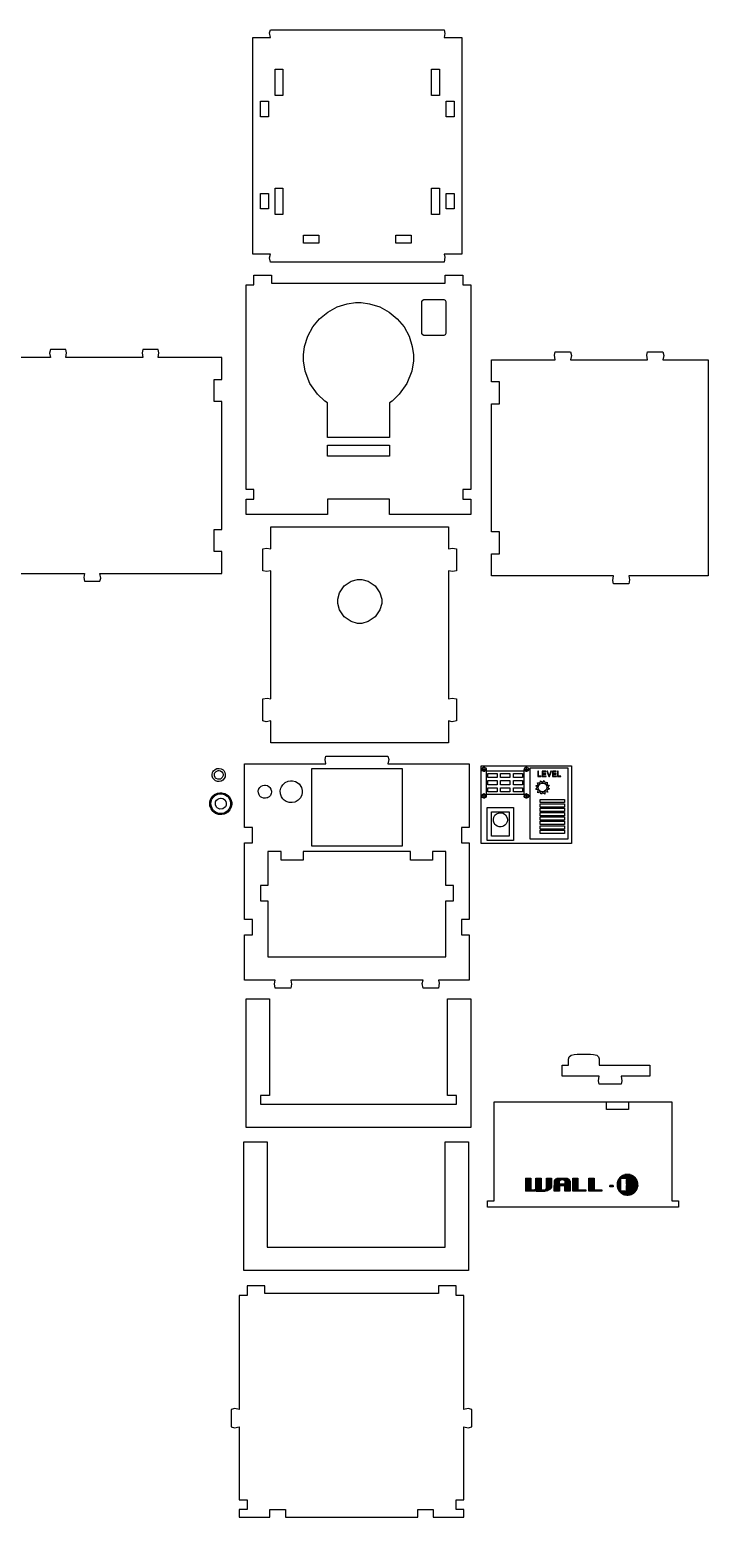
# Model space of a CAD drawing. Extents: x -158 to 1119, y 475 to 1777.
# Drawn here: x 248 to 505, y 564 to 1129 of the extents above; entities that cross this region are included whole.
import ezdxf

# ---------------------------------------------------------------- set-up
doc = ezdxf.new("R2010")
doc.units = 0
doc.header["$MEASUREMENT"] = 0

msp = doc.modelspace()

# ---------------------------------------------------------------- linework, layer by layer
at = {"color": 1}
for p, q in [((419.36, 847.93), (419.36, 848.08)), ((419.6, 847.49), (419.36, 847.93)), ((420.05, 847.24), (419.6, 847.49)), ((420.2, 847.24), (420.05, 847.24)), ((435.42, 847.93), (435.42, 848.08)), ((435.66, 847.49), (435.42, 847.93)), ((436.1, 847.24), (435.66, 847.49)), ((436.25, 847.24), (436.1, 847.24)), ((419.36, 837.85), (419.36, 838)), ((419.6, 837.41), (419.36, 837.85)), ((420.05, 837.16), (419.6, 837.41)), ((420.2, 837.16), (420.05, 837.16)), ((435.42, 837.85), (435.42, 838)), ((435.66, 837.41), (435.42, 837.85)), ((436.1, 837.16), (435.66, 837.41)), ((436.25, 837.16), (436.1, 837.16)), ((472.5, 693.9), (472.71, 694.02)), ((472.71, 694.02), (472.74, 694.03)), ((472.74, 694.03), (472.78, 694.05)), ((476.43, 694.03), (472.74, 694.03)), ((472.78, 694.05), (472.8, 694.06)), ((472.8, 694.06), (473.07, 694.18)), ((473.07, 694.18), (473.1, 694.2)), ((473.1, 694.2), (473.14, 694.21)), ((476.07, 694.2), (473.1, 694.2)), ((473.14, 694.21), (473.18, 694.23)), ((473.18, 694.23), (473.56, 694.35)), ((473.56, 694.35), (473.6, 694.36)), ((475.57, 694.36), (475.61, 694.35)), ((475.61, 694.35), (476, 694.23)), ((476, 694.23), (476.03, 694.21)), ((476.03, 694.21), (476.07, 694.2)), ((476.07, 694.2), (476.1, 694.18)), ((476.1, 694.18), (476.38, 694.06)), ((476.38, 694.06), (476.4, 694.04)), ((476.4, 694.04), (476.43, 694.03)), ((476.43, 694.03), (476.45, 694.02)), ((476.45, 694.02), (476.67, 693.89)), ((435.87, 693.01), (435.87, 688.04)), ((435.87, 693.01), (437.87, 693.01)), ((437.87, 692.86), (435.87, 692.86)), ((435.87, 692.69), (437.87, 692.69)), ((437.87, 692.53), (435.87, 692.53)), ((437.87, 692.36), (435.87, 692.36)), ((437.87, 692.19), (435.87, 692.19)), ((437.87, 692.03), (435.87, 692.03)), ((435.87, 691.86), (437.87, 691.86)), ((437.87, 691.69), (435.87, 691.69)), ((437.87, 691.53), (435.87, 691.53)), ((437.87, 691.36), (435.87, 691.36)), ((437.87, 691.19), (435.87, 691.19)), ((437.87, 691.02), (435.87, 691.02)), ((437.87, 690.86), (435.87, 690.86)), ((435.87, 690.69), (437.87, 690.69)), ((435.87, 690.52), (437.87, 690.52)), ((437.87, 690.36), (435.87, 690.36)), ((435.87, 690.19), (437.87, 690.19)), ((435.87, 690.02), (437.87, 690.02)), ((437.87, 689.86), (435.87, 689.86)), ((437.87, 689.69), (435.87, 689.69)), ((435.87, 689.52), (437.87, 689.52)), ((435.87, 689.36), (437.87, 689.36)), ((435.87, 689.19), (437.87, 689.19)), ((437.87, 689.02), (435.87, 689.02)), ((437.87, 688.86), (435.87, 688.86)), ((437.87, 688.69), (435.87, 688.69)), ((444.69, 688.52), (435.87, 688.52)), ((435.87, 688.36), (444.32, 688.36)), ((437.87, 693.01), (437.87, 688.59)), ((437.87, 688.59), (438.89, 688.59)), ((438.89, 688.59), (438.99, 688.59)), ((438.99, 688.59), (439, 688.59)), ((439, 688.59), (439.04, 688.6)), ((439.04, 688.6), (439.39, 688.68)), ((439.39, 688.68), (439.43, 688.69)), ((439.43, 688.69), (441.83, 688.69)), ((439.43, 688.69), (439.44, 688.69)), ((439.44, 688.69), (439.56, 688.74)), ((439.56, 688.74), (439.57, 688.75)), ((439.57, 688.75), (439.58, 688.76)), ((439.58, 688.76), (439.6, 688.77)), ((439.6, 688.77), (439.71, 688.85)), ((439.71, 688.85), (439.71, 688.86)), ((439.71, 688.86), (441.83, 688.86)), ((439.71, 688.86), (439.72, 688.86)), ((439.72, 688.86), (439.78, 688.92)), ((439.78, 688.92), (439.79, 688.93)), ((439.78, 688.92), (439.78, 688.92)), ((439.79, 688.93), (439.84, 689.01)), ((439.84, 689.03), (439.86, 689.09)), ((439.84, 689.02), (439.84, 689.03)), ((439.84, 689.01), (439.84, 689.02)), ((439.84, 689.02), (441.83, 689.02)), ((439.86, 689.13), (439.86, 693.01)), ((439.86, 693.01), (441.83, 693.01)), ((439.86, 692.86), (441.83, 692.86)), ((439.86, 692.69), (441.83, 692.69)), ((439.86, 692.53), (441.83, 692.53)), ((439.86, 692.36), (441.83, 692.36)), ((439.86, 692.19), (441.83, 692.19)), ((439.86, 692.03), (441.83, 692.03)), ((439.86, 691.86), (441.83, 691.86)), ((439.86, 691.69), (441.83, 691.69)), ((439.86, 691.53), (441.83, 691.53)), ((439.86, 691.36), (441.83, 691.36)), ((439.86, 691.19), (441.83, 691.19)), ((439.86, 691.02), (441.83, 691.02)), ((439.86, 690.86), (441.83, 690.86)), ((439.86, 690.69), (441.83, 690.69)), ((439.86, 690.52), (441.83, 690.52)), ((439.86, 690.36), (441.83, 690.36)), ((439.86, 690.19), (441.83, 690.19)), ((439.86, 690.02), (441.83, 690.02)), ((439.86, 689.86), (441.83, 689.86)), ((439.86, 689.69), (441.83, 689.69)), ((439.86, 689.52), (441.83, 689.52)), ((439.86, 689.36), (441.83, 689.36)), ((439.86, 689.19), (441.83, 689.19)), ((439.86, 689.1), (439.86, 689.13)), ((439.86, 689.09), (439.86, 689.1)), ((439.86, 689.09), (439.86, 689.09)), ((441.83, 693.01), (441.83, 688.59)), ((441.83, 688.59), (442.88, 688.59)), ((442.88, 688.59), (442.92, 688.59)), ((442.92, 688.59), (443.35, 688.67)), ((443.35, 688.67), (443.4, 688.69)), ((443.4, 688.69), (444.99, 688.69)), ((443.68, 688.86), (443.69, 688.86)), ((443.69, 688.86), (443.73, 688.91)), ((443.73, 688.91), (443.74, 688.92)), ((443.74, 688.93), (443.79, 689.01)), ((443.74, 688.92), (443.74, 688.93)), ((443.79, 689.02), (443.8, 689.03)), ((443.79, 689.01), (443.79, 689.02)), ((443.79, 689.02), (445.41, 689.02)), ((443.8, 689.03), (443.81, 689.08)), ((443.81, 689.09), (443.82, 689.13)), ((443.81, 689.08), (443.81, 689.09)), ((443.81, 689.09), (443.81, 689.09)), ((443.82, 689.13), (443.82, 693.01)), ((443.82, 693.01), (445.82, 693.01)), ((445.82, 692.86), (443.82, 692.86)), ((443.82, 692.69), (445.82, 692.69)), ((445.82, 692.53), (443.82, 692.53)), ((445.82, 692.36), (443.82, 692.36)), ((443.82, 692.19), (445.82, 692.19)), ((443.82, 692.03), (445.82, 692.03)), ((443.82, 691.86), (445.82, 691.86)), ((445.82, 691.69), (443.82, 691.69)), ((445.82, 691.53), (443.82, 691.53)), ((443.82, 691.36), (445.82, 691.36)), ((443.82, 691.19), (445.82, 691.19)), ((443.82, 691.02), (445.82, 691.02)), ((443.82, 690.86), (445.82, 690.86)), ((443.82, 690.69), (445.82, 690.69)), ((443.82, 690.52), (445.82, 690.52)), ((443.82, 690.36), (445.82, 690.36)), ((443.82, 690.19), (445.82, 690.19)), ((443.82, 690.02), (445.82, 690.02)), ((443.82, 689.86), (445.82, 689.86)), ((445.79, 689.69), (443.82, 689.69)), ((443.82, 689.52), (445.74, 689.52)), ((445.67, 689.36), (443.82, 689.36)), ((443.82, 689.19), (445.56, 689.19)), ((444.29, 688.35), (444.04, 688.26)), ((444.32, 688.36), (444.29, 688.35)), ((444.33, 688.36), (444.32, 688.36)), ((444.46, 688.41), (444.33, 688.36)), ((444.47, 688.42), (444.46, 688.41)), ((444.49, 688.43), (444.47, 688.42)), ((444.68, 688.51), (444.49, 688.43)), ((444.69, 688.52), (444.68, 688.51)), ((444.7, 688.53), (444.69, 688.52)), ((444.8, 688.58), (444.7, 688.53)), ((444.81, 688.58), (444.8, 688.58)), ((444.84, 688.6), (444.81, 688.58)), ((444.85, 688.61), (444.84, 688.6)), ((444.97, 688.68), (444.85, 688.61)), ((444.99, 688.69), (444.97, 688.68)), ((445.23, 688.86), (445.22, 688.86)), ((445.29, 688.91), (445.23, 688.86)), ((445.31, 688.93), (445.29, 688.92)), ((445.29, 688.92), (445.29, 688.91)), ((445.4, 689.01), (445.31, 688.93)), ((445.41, 689.02), (445.4, 689.01)), ((445.46, 689.08), (445.41, 689.03)), ((445.41, 689.03), (445.41, 689.02)), ((445.47, 689.08), (445.46, 689.08)), ((445.48, 689.09), (445.47, 689.08)), ((445.55, 689.18), (445.48, 689.09)), ((445.56, 689.19), (445.55, 689.18)), ((445.6, 689.25), (445.56, 689.19)), ((445.56, 689.19), (445.56, 689.19)), ((445.61, 689.26), (445.6, 689.25)), ((445.6, 689.25), (445.6, 689.25)), ((445.66, 689.35), (445.61, 689.26)), ((445.67, 689.36), (445.66, 689.35)), ((445.7, 689.41), (445.67, 689.36)), ((445.67, 689.36), (445.67, 689.36)), ((445.71, 689.43), (445.7, 689.42)), ((445.7, 689.42), (445.7, 689.41)), ((445.74, 689.51), (445.71, 689.43)), ((445.75, 689.53), (445.74, 689.52)), ((445.74, 689.52), (445.74, 689.51)), ((445.77, 689.58), (445.75, 689.53)), ((445.79, 689.68), (445.77, 689.59)), ((445.77, 689.59), (445.77, 689.58)), ((445.77, 689.58), (445.77, 689.58)), ((445.8, 689.7), (445.79, 689.69)), ((445.79, 689.69), (445.79, 689.68)), ((445.81, 689.76), (445.8, 689.75)), ((445.8, 689.75), (445.8, 689.75)), ((445.8, 689.75), (445.8, 689.7)), ((445.82, 689.85), (445.81, 689.76)), ((445.82, 693.01), (445.82, 689.85)), ((446.84, 688.04), (446.84, 690.19)), ((446.84, 689.86), (448.84, 689.86)), ((448.84, 689.69), (446.84, 689.69)), ((448.84, 689.52), (446.84, 689.52)), ((448.84, 689.36), (446.84, 689.36)), ((448.84, 689.19), (446.84, 689.19)), ((448.84, 689.02), (446.84, 689.02)), ((448.84, 688.86), (446.84, 688.86)), ((446.84, 688.69), (448.84, 688.69)), ((448.84, 688.52), (446.84, 688.52)), ((446.84, 688.36), (448.84, 688.36)), ((447.03, 692.37), (447.02, 692.36)), ((447.07, 692.41), (447.03, 692.37)), ((447.09, 692.43), (447.07, 692.42)), ((447.07, 692.42), (447.07, 692.41)), ((447.18, 692.52), (447.09, 692.43)), ((447.19, 692.53), (447.18, 692.52)), ((452.47, 692.53), (447.19, 692.53)), ((447.2, 692.53), (447.19, 692.53)), ((447.27, 692.58), (447.2, 692.53)), ((447.28, 692.59), (447.27, 692.58)), ((447.27, 692.58), (447.27, 692.58)), ((447.42, 692.68), (447.28, 692.59)), ((447.44, 692.69), (447.42, 692.68)), ((447.44, 692.69), (447.44, 692.7)), ((447.44, 692.7), (447.45, 692.7)), ((452.21, 692.69), (447.44, 692.69)), ((447.45, 692.7), (447.55, 692.75)), ((447.55, 692.75), (447.56, 692.75)), ((447.56, 692.75), (447.59, 692.76)), ((447.59, 692.76), (447.83, 692.85)), ((447.83, 692.85), (447.85, 692.86)), ((448.84, 690.19), (448.84, 688.04)), ((450.41, 692.36), (452.63, 692.36)), ((452.8, 688.36), (450.83, 688.36)), ((451.83, 692.86), (451.85, 692.85)), ((451.85, 692.85), (452.09, 692.76)), ((452.09, 692.76), (452.12, 692.75)), ((452.12, 692.75), (452.12, 692.74)), ((452.12, 692.74), (452.21, 692.7)), ((452.21, 692.7), (452.21, 692.69)), ((452.22, 692.69), (452.21, 692.69)), ((452.24, 692.68), (452.22, 692.69)), ((452.39, 692.59), (452.24, 692.68)), ((452.4, 692.58), (452.39, 692.59)), ((452.41, 692.57), (452.4, 692.58)), ((452.46, 692.53), (452.41, 692.57)), ((452.47, 692.53), (452.46, 692.53)), ((452.48, 692.52), (452.47, 692.53)), ((452.58, 692.42), (452.48, 692.52)), ((452.59, 692.41), (452.58, 692.42)), ((452.6, 692.4), (452.59, 692.41)), ((452.63, 692.36), (452.6, 692.4)), ((452.63, 692.36), (452.63, 692.36)), ((453.82, 693.01), (455.82, 693.01)), ((453.82, 688.04), (453.82, 693.01)), ((453.82, 692.86), (455.82, 692.86)), ((453.82, 692.69), (455.82, 692.69)), ((453.82, 692.53), (455.82, 692.53)), ((453.82, 692.36), (455.82, 692.36)), ((453.82, 692.19), (455.82, 692.19)), ((455.82, 692.03), (453.82, 692.03)), ((453.82, 691.86), (455.82, 691.86)), ((455.82, 691.69), (453.82, 691.69)), ((453.82, 691.53), (455.82, 691.53)), ((455.82, 691.36), (453.82, 691.36)), ((455.82, 691.19), (453.82, 691.19)), ((455.82, 691.02), (453.82, 691.02)), ((453.82, 690.86), (455.82, 690.86)), ((453.82, 690.69), (455.82, 690.69)), ((455.82, 690.52), (453.82, 690.52)), ((455.82, 690.36), (453.82, 690.36)), ((455.82, 690.19), (453.82, 690.19)), ((455.82, 690.02), (453.82, 690.02)), ((453.82, 689.86), (455.82, 689.86)), ((455.82, 689.69), (453.82, 689.69)), ((453.82, 689.52), (455.82, 689.52)), ((453.82, 689.36), (455.82, 689.36)), ((455.82, 689.19), (453.82, 689.19)), ((455.82, 689.02), (453.82, 689.02)), ((455.82, 688.86), (453.82, 688.86)), ((453.82, 688.69), (455.82, 688.69)), ((458.8, 688.52), (453.82, 688.52)), ((455.82, 693.01), (455.82, 688.59)), ((455.82, 688.59), (458.8, 688.59)), ((459.91, 693.01), (461.91, 693.01)), ((459.91, 688.04), (459.91, 693.01)), ((461.91, 692.86), (459.91, 692.86)), ((459.91, 692.69), (461.91, 692.69)), ((459.91, 692.53), (461.91, 692.53)), ((459.91, 692.36), (461.91, 692.36)), ((459.91, 692.19), (461.91, 692.19)), ((461.91, 692.03), (459.91, 692.03)), ((459.91, 691.86), (461.91, 691.86)), ((459.91, 691.69), (461.91, 691.69)), ((461.91, 691.53), (459.91, 691.53)), ((459.91, 691.36), (461.91, 691.36)), ((461.91, 691.19), (459.91, 691.19)), ((459.91, 691.02), (461.91, 691.02)), ((459.91, 690.86), (461.91, 690.86)), ((459.91, 690.69), (461.91, 690.69)), ((459.91, 690.52), (461.91, 690.52)), ((459.91, 690.36), (461.91, 690.36)), ((459.91, 690.19), (461.91, 690.19)), ((461.91, 690.02), (459.91, 690.02)), ((459.91, 689.86), (461.91, 689.86)), ((461.91, 689.69), (459.91, 689.69)), ((461.91, 689.52), (459.91, 689.52)), ((461.91, 689.36), (459.91, 689.36)), ((461.91, 689.19), (459.91, 689.19)), ((459.91, 689.02), (461.91, 689.02)), ((459.91, 688.86), (461.91, 688.86)), ((461.91, 688.69), (459.91, 688.69)), ((464.89, 688.52), (459.91, 688.52)), ((461.91, 693.01), (461.91, 688.59)), ((461.91, 688.59), (464.89, 688.59)), ((467.84, 689.7), (467.84, 690.25)), ((470.64, 690.85), (470.63, 690.73)), ((470.63, 690.73), (470.63, 690.69)), ((470.63, 690.69), (470.63, 690.36)), ((472.09, 690.69), (470.63, 690.69)), ((472.09, 690.52), (470.63, 690.52)), ((472.09, 690.36), (470.63, 690.36)), ((470.63, 690.36), (470.63, 690.35)), ((470.63, 690.35), (470.64, 690.23)), ((470.65, 690.89), (470.64, 690.88)), ((470.64, 690.88), (470.64, 690.86)), ((470.64, 690.86), (470.64, 690.85)), ((470.64, 690.86), (472.09, 690.86)), ((470.64, 690.23), (470.64, 690.21)), ((470.64, 690.21), (470.64, 690.19)), ((470.64, 690.19), (470.64, 690.18)), ((470.64, 690.19), (472.09, 690.19)), ((470.64, 690.18), (470.66, 690.06)), ((470.66, 691.01), (470.65, 690.89)), ((470.68, 691.18), (470.66, 691.06)), ((470.66, 691.06), (470.66, 691.05)), ((470.66, 691.05), (470.66, 691.02)), ((472.09, 691.02), (470.66, 691.02)), ((470.66, 691.02), (470.66, 691.01)), ((470.66, 690.06), (470.66, 690.05)), ((470.66, 690.05), (470.66, 690.02)), ((470.66, 690.02), (470.66, 690.01)), ((470.66, 690.02), (472.09, 690.02)), ((470.66, 690.01), (470.68, 689.89)), ((470.69, 691.21), (470.68, 691.19)), ((472.09, 691.19), (470.68, 691.19)), ((470.68, 691.19), (470.68, 691.18)), ((470.68, 689.89), (470.68, 689.88)), ((470.68, 689.88), (470.69, 689.86)), ((470.71, 691.35), (470.69, 691.23)), ((470.69, 691.23), (470.69, 691.21)), ((470.69, 689.86), (470.69, 689.85)), ((470.69, 689.86), (472.09, 689.86)), ((470.69, 689.85), (470.71, 689.72)), ((470.72, 691.36), (470.71, 691.35)), ((470.71, 689.72), (470.71, 689.71)), ((470.71, 689.71), (470.72, 689.69)), ((470.75, 691.51), (470.72, 691.39)), ((470.72, 691.39), (470.72, 691.38)), ((470.72, 691.38), (470.72, 691.36)), ((472.09, 691.36), (470.72, 691.36)), ((470.72, 691.36), (472.09, 691.36)), ((470.72, 689.69), (470.72, 689.68)), ((470.72, 689.69), (472.09, 689.69)), ((470.72, 689.68), (470.75, 689.56)), ((470.76, 691.53), (470.75, 691.51)), ((470.75, 689.56), (470.75, 689.55)), ((470.75, 689.55), (470.76, 689.52)), ((470.77, 691.56), (470.76, 691.55)), ((470.76, 691.55), (470.76, 691.53)), ((470.76, 691.53), (472.09, 691.53)), ((472.09, 689.52), (470.76, 689.52)), ((470.76, 689.52), (470.76, 689.51)), ((470.76, 689.52), (472.09, 689.52)), ((470.76, 689.51), (470.8, 689.39)), ((470.8, 691.68), (470.77, 691.56)), ((470.81, 691.71), (470.8, 691.69)), ((470.8, 691.69), (470.8, 691.68)), ((470.8, 691.69), (472.09, 691.69)), ((470.8, 689.39), (470.8, 689.38)), ((470.8, 689.38), (470.8, 689.36)), ((470.8, 689.36), (470.81, 689.34)), ((470.8, 689.36), (472.09, 689.36)), ((470.86, 691.85), (470.81, 691.73)), ((470.81, 691.73), (470.81, 691.71)), ((470.81, 689.34), (470.85, 689.22)), ((470.85, 689.22), (470.85, 689.21)), ((470.85, 689.21), (470.86, 689.19)), ((470.87, 691.88), (470.86, 691.86)), ((470.86, 691.86), (470.86, 691.85)), ((470.86, 691.86), (472.09, 691.86)), ((470.86, 689.19), (470.86, 689.18)), ((470.86, 689.19), (472.09, 689.19)), ((470.86, 689.18), (470.91, 689.06)), ((470.92, 692.01), (470.87, 691.89)), ((470.87, 691.89), (470.87, 691.88)), ((470.91, 689.06), (470.92, 689.05)), ((470.93, 692.05), (470.92, 692.03)), ((470.92, 692.03), (470.92, 692.01)), ((470.92, 692.03), (472.09, 692.03)), ((470.92, 689.05), (470.93, 689.02)), ((470.94, 692.06), (470.93, 692.05)), ((470.93, 689.02), (470.93, 689.01)), ((470.93, 689.02), (472.09, 689.02)), ((470.93, 689.01), (470.98, 688.89)), ((470.99, 692.18), (470.94, 692.06)), ((470.98, 688.89), (470.99, 688.88)), ((471, 692.19), (470.99, 692.18)), ((470.99, 688.88), (471, 688.86)), ((471.01, 692.21), (471, 692.19)), ((472.09, 692.19), (471, 692.19)), ((471, 688.86), (471, 688.84)), ((471, 688.86), (472.09, 688.86)), ((471, 688.84), (471.06, 688.72)), ((471.07, 692.35), (471.01, 692.23)), ((471.01, 692.23), (471.01, 692.21)), ((471.06, 688.72), (471.07, 688.71)), ((471.08, 692.36), (471.07, 692.35)), ((471.07, 688.71), (471.08, 688.69)), ((471.09, 692.38), (471.08, 692.36)), ((472.09, 692.36), (471.08, 692.36)), ((471.08, 688.69), (471.08, 688.68)), ((471.08, 688.69), (472.09, 688.69)), ((471.08, 688.68), (471.16, 688.56)), ((471.1, 692.39), (471.09, 692.38)), ((471.17, 692.52), (471.1, 692.39)), ((471.16, 688.56), (471.16, 688.54)), ((471.16, 688.54), (471.17, 688.52)), ((471.18, 692.55), (471.17, 692.53)), ((472.09, 692.53), (471.17, 692.53)), ((471.17, 692.53), (471.17, 692.52)), ((472.09, 688.52), (471.17, 688.52)), ((471.17, 688.52), (471.18, 688.51)), ((471.19, 692.56), (471.18, 692.55)), ((471.18, 688.51), (471.25, 688.39)), ((471.27, 692.68), (471.19, 692.56)), ((471.25, 688.39), (471.26, 688.38)), ((471.26, 688.38), (471.28, 688.36)), ((471.29, 692.72), (471.27, 692.69)), ((471.27, 692.69), (471.27, 692.68)), ((471.27, 692.69), (472.09, 692.69)), ((471.3, 692.73), (471.29, 692.72)), ((471.38, 692.85), (471.3, 692.73)), ((471.39, 692.86), (471.38, 692.85)), ((471.41, 692.88), (471.39, 692.86)), ((471.39, 692.86), (472.09, 692.86)), ((471.42, 692.89), (471.41, 692.88)), ((471.51, 693.02), (471.42, 692.89)), ((471.52, 693.03), (471.51, 693.02)), ((471.66, 693.19), (471.68, 693.22)), ((471.68, 693.22), (471.69, 693.23)), ((471.69, 693.23), (471.81, 693.35)), ((471.81, 693.35), (471.82, 693.36)), ((471.82, 693.36), (471.85, 693.38)), ((477.34, 693.36), (471.82, 693.36)), ((471.85, 693.38), (471.86, 693.39)), ((471.86, 693.39), (471.99, 693.52)), ((471.99, 693.52), (472.01, 693.53)), ((472.01, 693.53), (472.03, 693.55)), ((472.01, 693.53), (477.16, 693.53)), ((472.03, 693.55), (472.04, 693.56)), ((472.04, 693.56), (472.2, 693.68)), ((472.09, 693.01), (477.07, 693.01)), ((472.2, 693.68), (472.21, 693.69)), ((472.21, 693.69), (472.24, 693.72)), ((472.21, 693.69), (476.95, 693.69)), ((472.24, 693.72), (472.26, 693.73)), ((472.26, 693.73), (472.44, 693.85)), ((472.44, 693.85), (472.45, 693.86)), ((472.45, 693.86), (472.48, 693.88)), ((476.71, 693.86), (472.45, 693.86)), ((472.48, 693.88), (472.5, 693.9)), ((474.09, 692.47), (474.09, 691.02)), ((477.07, 692.47), (474.09, 692.47)), ((478.09, 692.36), (474.09, 692.36)), ((478.17, 692.19), (474.09, 692.19)), ((478.24, 692.03), (474.09, 692.03)), ((478.31, 691.86), (474.09, 691.86)), ((474.09, 691.36), (478.45, 691.36)), ((474.09, 691.02), (474.09, 690.86)), ((474.09, 691.02), (478.51, 691.02)), ((476.08, 690.25), (474.09, 690.25)), ((474.09, 690.19), (478.52, 690.19)), ((474.09, 689.69), (474.09, 688.59)), ((478.45, 689.69), (474.09, 689.69)), ((474.09, 689.52), (478.41, 689.52)), ((478.36, 689.36), (474.09, 689.36)), ((474.09, 689.19), (478.31, 689.19)), ((478.24, 689.02), (474.09, 689.02)), ((478.17, 688.86), (474.09, 688.86)), ((474.09, 688.69), (478.09, 688.69)), ((474.09, 688.59), (477.07, 688.59)), ((476.08, 690.81), (476.08, 690.52)), ((476.08, 690.52), (476.08, 690.25)), ((478.54, 690.52), (476.08, 690.52)), ((476.67, 693.89), (476.71, 693.86)), ((476.71, 693.86), (476.73, 693.85)), ((476.73, 693.85), (476.92, 693.72)), ((476.92, 693.72), (476.94, 693.71)), ((476.94, 693.71), (476.95, 693.69)), ((476.95, 693.69), (476.97, 693.68)), ((476.97, 693.68), (477.13, 693.55)), ((477.07, 693.01), (477.07, 692.47)), ((477.77, 692.86), (477.07, 692.86)), ((477.89, 692.69), (477.07, 692.69)), ((477.07, 692.53), (478, 692.53)), ((477.07, 688.52), (478, 688.52)), ((477.13, 693.55), (477.15, 693.54)), ((477.15, 693.54), (477.16, 693.53)), ((477.16, 693.53), (477.18, 693.52)), ((477.18, 693.52), (477.31, 693.39)), ((477.31, 693.39), (477.33, 693.37)), ((477.33, 693.37), (477.34, 693.36)), ((477.34, 693.36), (477.35, 693.35)), ((477.35, 693.35), (477.48, 693.22)), ((477.48, 693.22), (477.49, 693.21)), ((477.49, 693.21), (477.5, 693.19)), ((477.66, 693.01), (477.65, 693.03)), ((477.76, 692.89), (477.66, 693.01)), ((477.77, 692.87), (477.76, 692.89)), ((477.77, 692.86), (477.77, 692.87)), ((477.78, 692.85), (477.77, 692.86)), ((477.88, 692.72), (477.78, 692.85)), ((477.88, 692.71), (477.88, 692.72)), ((477.89, 692.69), (477.88, 692.71)), ((477.9, 692.68), (477.89, 692.69)), ((477.89, 688.36), (477.9, 688.37)), ((477.98, 692.55), (477.9, 692.68)), ((477.9, 688.37), (477.91, 688.38)), ((477.91, 688.38), (477.99, 688.51)), ((477.99, 692.54), (477.98, 692.55)), ((478, 692.51), (477.99, 692.54)), ((477.99, 688.51), (478, 688.52)), ((478.08, 692.39), (478, 692.51)), ((478, 688.53), (478.01, 688.55)), ((478, 688.52), (478, 688.53)), ((478.01, 688.55), (478.08, 688.68)), ((478.08, 692.37), (478.08, 692.39)), ((478.09, 692.36), (478.08, 692.37)), ((478.08, 688.68), (478.09, 688.69)), ((478.09, 692.35), (478.09, 692.36)), ((478.16, 692.22), (478.09, 692.35)), ((478.09, 688.7), (478.1, 688.71)), ((478.09, 688.69), (478.09, 688.7)), ((478.1, 688.71), (478.16, 688.84)), ((478.16, 692.2), (478.16, 692.22)), ((478.17, 692.19), (478.16, 692.2)), ((478.16, 688.84), (478.17, 688.86)), ((478.18, 692.18), (478.17, 692.19)), ((478.17, 688.87), (478.18, 688.88)), ((478.17, 688.86), (478.17, 688.87)), ((478.23, 692.05), (478.18, 692.18)), ((478.18, 688.88), (478.24, 689.01)), ((478.24, 692.04), (478.23, 692.05)), ((478.24, 692.03), (478.24, 692.04)), ((478.25, 692.01), (478.24, 692.03)), ((478.24, 689.02), (478.25, 689.03)), ((478.24, 689.01), (478.24, 689.02)), ((478.3, 691.88), (478.25, 692.01)), ((478.25, 689.05), (478.3, 689.18)), ((478.25, 689.03), (478.25, 689.05)), ((478.3, 691.87), (478.3, 691.88)), ((478.31, 691.86), (478.3, 691.87)), ((478.3, 689.18), (478.31, 689.19)), ((478.31, 691.85), (478.31, 691.86)), ((478.36, 691.72), (478.31, 691.85)), ((478.31, 689.2), (478.32, 689.21)), ((478.31, 689.19), (478.31, 689.2)), ((478.32, 689.21), (478.36, 689.34)), ((478.36, 691.7), (478.36, 691.72)), ((478.36, 691.69), (478.36, 691.7)), ((478.37, 691.68), (478.36, 691.69)), ((478.36, 689.36), (478.37, 689.37)), ((478.36, 689.34), (478.36, 689.36)), ((478.4, 691.55), (478.37, 691.68)), ((478.37, 689.38), (478.4, 689.51)), ((478.37, 689.37), (478.37, 689.38)), ((478.41, 691.54), (478.4, 691.55)), ((478.4, 689.51), (478.41, 689.52)), ((478.41, 691.53), (478.41, 691.54)), ((478.41, 691.51), (478.41, 691.53)), ((478.44, 691.38), (478.41, 691.51)), ((478.41, 689.53), (478.42, 689.55)), ((478.41, 689.52), (478.41, 689.53)), ((478.42, 689.55), (478.45, 689.68)), ((478.45, 691.37), (478.44, 691.38)), ((478.45, 691.36), (478.45, 691.37)), ((478.45, 689.68), (478.45, 689.69)), ((478.48, 691.18), (478.48, 691.19)), ((478.5, 691.05), (478.48, 691.18)), ((478.5, 691.04), (478.5, 691.05)), ((478.5, 691.02), (478.5, 691.04)), ((478.51, 691.01), (478.51, 691.02)), ((478.52, 690.88), (478.51, 691.01)), ((478.52, 690.22), (478.53, 690.34)), ((478.52, 690.19), (478.52, 690.22)), ((478.53, 690.34), (478.53, 690.37)), ((439.79, 688.19), (435.87, 688.19)), ((438.65, 688.04), (435.87, 688.04)), ((439.23, 688.08), (438.65, 688.04)), ((439.29, 688.09), (439.23, 688.08)), ((439.34, 688.1), (439.29, 688.09)), ((439.75, 688.18), (439.34, 688.1)), ((439.79, 688.19), (439.75, 688.18)), ((439.86, 688.21), (439.79, 688.19)), ((439.79, 688.19), (439.79, 688.19)), ((439.86, 688.21), (439.86, 688.04)), ((439.86, 688.21), (439.86, 688.21)), ((443.78, 688.19), (439.86, 688.19)), ((439.86, 688.04), (442.6, 688.04)), ((442.6, 688.04), (443.14, 688.08)), ((443.14, 688.08), (443.2, 688.08)), ((443.2, 688.08), (443.25, 688.09)), ((443.25, 688.09), (443.73, 688.18)), ((443.73, 688.18), (443.78, 688.19)), ((443.8, 688.19), (443.78, 688.19)), ((443.99, 688.24), (443.8, 688.19)), ((444.01, 688.25), (443.99, 688.24)), ((444.04, 688.26), (444.01, 688.25)), ((448.84, 688.19), (446.84, 688.19)), ((448.84, 688.04), (446.84, 688.04)), ((471.52, 688.02), (471.53, 688.01)), ((471.53, 688.01), (471.63, 687.89)), ((471.63, 687.89), (471.65, 687.88)), ((471.65, 687.88), (471.66, 687.85)), ((472.01, 687.52), (472.02, 687.51)), ((472.02, 687.51), (472.17, 687.39)), ((472.17, 687.39), (472.19, 687.37)), ((472.19, 687.37), (472.21, 687.35)), ((472.21, 687.35), (476.95, 687.35)), ((472.21, 687.35), (472.23, 687.34)), ((472.23, 687.34), (472.4, 687.22)), ((472.4, 687.22), (472.42, 687.21)), ((472.42, 687.21), (472.45, 687.19)), ((472.45, 687.19), (472.47, 687.17)), ((476.71, 687.19), (472.45, 687.19)), ((472.47, 687.17), (472.68, 687.05)), ((472.68, 687.05), (472.7, 687.04)), ((472.7, 687.04), (472.74, 687.02)), ((472.74, 687.02), (472.76, 687.01)), ((476.43, 687.02), (472.74, 687.02)), ((472.76, 687.01), (473.02, 686.88)), ((473.02, 686.88), (473.05, 686.87)), ((473.05, 686.87), (473.1, 686.85)), ((473.1, 686.85), (476.07, 686.85)), ((473.1, 686.85), (473.13, 686.84)), ((473.13, 686.84), (473.49, 686.71)), ((473.49, 686.71), (473.53, 686.7)), ((473.53, 686.7), (473.6, 686.69)), ((473.6, 686.69), (475.56, 686.69)), ((473.6, 686.69), (473.68, 686.67)), ((473.68, 686.67), (474.36, 686.56)), ((474.36, 686.56), (474.83, 686.56)), ((474.83, 686.56), (475.49, 686.67)), ((475.49, 686.67), (475.56, 686.69)), ((475.56, 686.69), (475.62, 686.7)), ((475.62, 686.7), (475.66, 686.71)), ((475.66, 686.71), (476.03, 686.84)), ((476.03, 686.84), (476.07, 686.85)), ((476.07, 686.85), (476.1, 686.87)), ((476.1, 686.87), (476.13, 686.88)), ((476.13, 686.88), (476.4, 687.01)), ((476.4, 687.01), (476.43, 687.02)), ((476.43, 687.02), (476.45, 687.03)), ((476.45, 687.03), (476.48, 687.05)), ((476.48, 687.05), (476.69, 687.17)), ((476.69, 687.17), (476.71, 687.19)), ((476.71, 687.19), (476.73, 687.2)), ((476.73, 687.2), (476.75, 687.21)), ((476.75, 687.21), (476.93, 687.34)), ((476.93, 687.34), (476.95, 687.35)), ((476.95, 687.35), (476.97, 687.37)), ((476.97, 687.37), (476.99, 687.38)), ((476.99, 687.38), (477.15, 687.51)), ((477.15, 687.51), (477.16, 687.52)), ((477.5, 687.85), (477.51, 687.87)), ((477.51, 687.87), (477.53, 687.88)), ((477.53, 687.88), (477.64, 688.01)), ((477.64, 688.01), (477.65, 688.02))]:
    msp.add_line(p, q, dxfattribs=at)
at = {"color": 0}
for points in [[(411.7, 1120.28), (411.7, 1104.32), (411.7, 1084.21), (411.7, 1064.27), (411.7, 1048.69), (411.7, 1043.49), (405.03, 1043.49), (405.33, 1042.31), (405.03, 1040.49), (400.92, 1040.49), (388.6, 1040.49), (371.35, 1040.49), (354.46, 1040.49), (342.95, 1040.49), (339.11, 1040.49), (338.81, 1042.08), (339.11, 1043.49), (332.44, 1043.49), (332.44, 1048.28), (332.44, 1062.63), (332.44, 1082.29), (332.44, 1103.09), (332.44, 1119.97), (332.44, 1125.6), (339.11, 1125.6), (338.81, 1127.41), (339.11, 1128.6), (405.03, 1128.6), (405.33, 1127.21), (405.03, 1125.6), (411.7, 1125.6)], [(343.87, 1113.65), (343.87, 1103.66), (340.87, 1103.66), (340.87, 1113.65)], [(403.28, 1113.65), (403.28, 1103.66), (400.27, 1103.66), (400.27, 1113.65)], [(338.36, 1101.45), (338.36, 1095.62), (335.36, 1095.62), (335.36, 1101.45)], [(408.78, 1101.45), (408.78, 1095.62), (405.78, 1095.62), (405.78, 1101.45)], [(338.36, 1066.48), (338.36, 1060.65), (335.36, 1060.65), (335.36, 1066.48)], [(343.87, 1068.56), (343.87, 1058.57), (340.87, 1058.57), (340.87, 1068.56)], [(403.28, 1068.56), (403.28, 1058.57), (400.27, 1058.57), (400.27, 1068.56)], [(408.78, 1066.48), (408.78, 1060.65), (405.78, 1060.65), (405.78, 1066.48)], [(357.52, 1050.65), (357.52, 1047.65), (351.68, 1047.65), (351.68, 1050.65)], [(392.56, 1050.65), (392.56, 1047.65), (386.72, 1047.65), (386.72, 1050.65)], [(339.55, 1035.52), (339.55, 1032.52), (405.47, 1032.52), (405.47, 1035.52), (412.14, 1035.52), (412.14, 1031.86), (415.14, 1031.86), (415.14, 954.27), (412.14, 954.27), (412.14, 950.6), (415.14, 950.6), (415.14, 944.77), (384.28, 944.77), (384.28, 950.6), (360.74, 950.6), (360.74, 944.77), (329.87, 944.77), (329.87, 950.6), (332.88, 950.6), (332.88, 954.27), (329.87, 954.27), (329.87, 1031.86), (332.88, 1031.86), (332.88, 1035.52)], [(373.56, 1025.09), (376.71, 1024.66), (380.63, 1023.45), (384.17, 1021.53), (387.26, 1018.99), (389.81, 1015.91), (391.73, 1012.37), (392.94, 1008.46), (393.37, 1005.32), (393.37, 1004.26), (393.37, 1002.97), (392.72, 999.1), (390.88, 994.4), (388.02, 990.34), (385.3, 987.78), (384.28, 987.08), (384.28, 973.99), (360.74, 973.99), (360.74, 987.08), (359.72, 987.78), (357, 990.34), (354.14, 994.4), (352.3, 999.1), (351.65, 1002.97), (351.65, 1004.26), (351.65, 1005.32), (352.07, 1008.46), (353.29, 1012.37), (355.21, 1015.91), (357.76, 1018.99), (360.85, 1021.53), (364.39, 1023.45), (368.3, 1024.66), (371.46, 1025.09), (372.51, 1025.09)], [(404.8, 1026.29), (404.96, 1026.29), (405.45, 1026.02), (405.71, 1025.54), (405.71, 1025.37), (405.71, 1013.59), (405.71, 1013.43), (405.45, 1012.94), (404.96, 1012.67), (404.8, 1012.67), (397.53, 1012.67), (397.37, 1012.67), (396.89, 1012.94), (396.62, 1013.43), (396.62, 1013.59), (396.62, 1025.37), (396.62, 1025.54), (396.89, 1026.02), (397.37, 1026.29), (397.53, 1026.29)], [(505.24, 921.49), (475.12, 921.49), (475.42, 919.93), (475.12, 918.49), (469.28, 918.49), (468.98, 919.73), (469.28, 921.49), (467.63, 921.49), (462.68, 921.49), (456.77, 921.49), (451.34, 921.49), (446.13, 921.49), (440.92, 921.49), (435.48, 921.49), (429.58, 921.49), (424.63, 921.49), (422.98, 921.49), (422.98, 929.82), (425.98, 929.82), (425.98, 938.14), (422.98, 938.14), (422.98, 986.75), (425.98, 986.75), (425.98, 995.08), (422.98, 995.08), (422.98, 1003.41), (447.17, 1003.41), (446.87, 1005.16), (447.17, 1006.4), (453.01, 1006.4), (453.31, 1005.1), (453.01, 1003.41), (482.21, 1003.41), (481.91, 1005.13), (482.21, 1006.4), (488.05, 1006.4), (488.36, 1005), (488.05, 1003.41), (505.24, 1003.41)], [(384.28, 971.03), (384.28, 966.87), (360.74, 966.87), (360.74, 971.03)], [(408.02, 875.07), (409.73, 874.77), (409.73, 866.44), (408.02, 866.14), (406.72, 866.44), (406.72, 858.12), (339.31, 858.12), (339.31, 866.44), (337.47, 866.14), (336.3, 866.44), (336.3, 874.77), (337.89, 875.07), (339.31, 874.77), (339.31, 923.38), (337.58, 923.08), (336.3, 923.38), (336.3, 931.71), (337.68, 932.01), (339.31, 931.71), (339.31, 940.04), (406.72, 940.04), (406.72, 931.71), (408.18, 932.01), (409.73, 931.71), (409.73, 923.38), (408.18, 923.08), (406.72, 923.38), (406.72, 874.77)], [(373.83, 920.11), (376.26, 919.46), (378.91, 917.67), (380.7, 915.02), (381.36, 912.59), (381.36, 911.78), (381.36, 910.97), (380.7, 908.54), (378.91, 905.89), (376.26, 904.11), (373.83, 903.45), (373.01, 903.45), (372.2, 903.45), (369.77, 904.11), (367.11, 905.89), (365.33, 908.54), (364.67, 910.97), (364.67, 911.78), (364.67, 912.59), (365.33, 915.02), (367.11, 917.67), (369.77, 919.46), (372.2, 920.11), (373.01, 920.11)], [(383.71, 853.03), (384.01, 851.84), (383.71, 850.22), (414.57, 850.22), (414.57, 826.07), (411.57, 826.07), (411.57, 820.24), (414.57, 820.24), (414.57, 791.1), (411.57, 791.1), (411.57, 785.27), (414.57, 785.27), (414.57, 768.11), (402.89, 768.11), (403.19, 766.93), (402.89, 765.11), (397.05, 765.11), (396.75, 766.8), (397.05, 768.11), (346.82, 768.11), (347.12, 766.67), (346.82, 765.11), (340.98, 765.11), (340.68, 766.7), (340.98, 768.11), (329.3, 768.11), (329.3, 785.27), (332.3, 785.27), (332.3, 791.1), (329.3, 791.1), (329.3, 820.24), (332.3, 820.24), (332.3, 826.07), (329.3, 826.07), (329.3, 850.22), (360.16, 850.22), (359.86, 851.77), (360.16, 853.03)], [(319.74, 848.46), (320.46, 848.27), (321.16, 847.84), (321.27, 847.72), (321.39, 847.61), (321.82, 846.91), (322.01, 846.2), (322.01, 845.96), (322.01, 845.78), (321.9, 845.23), (321.59, 844.57), (321.1, 844.03), (320.63, 843.72), (320.46, 843.65), (320.29, 843.58), (319.74, 843.47), (319.02, 843.51), (318.33, 843.75), (317.86, 844.06), (317.74, 844.19), (317.61, 844.32), (317.29, 844.79), (317.05, 845.47), (317.01, 846.2), (317.12, 846.75), (317.19, 846.92), (317.26, 847.09), (317.57, 847.55), (318.11, 848.04), (318.77, 848.35), (319.32, 848.46), (319.51, 848.46)], [(453.32, 849.36), (453.32, 819.97), (419.1, 819.97), (419.1, 849.36)], [(425.16, 846.56), (425.16, 844.99), (421.65, 844.99), (421.65, 846.56)], [(429.98, 846.56), (429.98, 844.99), (426.47, 844.99), (426.47, 846.56)], [(434.79, 846.56), (434.79, 844.99), (431.29, 844.99), (431.29, 846.56)], [(425.16, 843.82), (425.16, 842.25), (421.65, 842.25), (421.65, 843.82)], [(425.16, 841.08), (425.16, 839.51), (421.65, 839.51), (421.65, 841.08)], [(429.98, 843.82), (429.98, 842.25), (426.47, 842.25), (426.47, 843.82)], [(429.98, 841.08), (429.98, 839.51), (426.47, 839.51), (426.47, 841.08)], [(434.79, 843.82), (434.79, 842.25), (431.29, 842.25), (431.29, 843.82)], [(434.79, 841.08), (434.79, 839.51), (431.29, 839.51), (431.29, 841.08)], [(320.69, 839.24), (321.89, 838.93), (323.05, 838.22), (323.24, 838.02), (323.44, 837.83), (324.15, 836.67), (324.46, 835.48), (324.46, 835.08), (324.46, 834.77), (324.28, 833.86), (323.76, 832.76), (322.95, 831.87), (322.17, 831.35), (321.89, 831.23), (321.61, 831.11), (320.69, 830.93), (319.47, 830.99), (318.34, 831.4), (317.56, 831.92), (317.34, 832.13), (317.13, 832.35), (316.6, 833.13), (316.2, 834.27), (316.14, 835.47), (316.32, 836.39), (316.44, 836.67), (316.55, 836.95), (317.07, 837.73), (317.97, 838.54), (319.07, 839.06), (319.98, 839.24), (320.29, 839.24)], [(351.6, 813.58), (343.26, 813.58), (343.26, 816.91), (338.14, 816.91), (338.14, 804), (335.31, 804), (335.31, 798.17), (338.14, 798.17), (338.14, 776.94), (405.72, 776.94), (405.72, 798.17), (408.56, 798.17), (408.56, 804), (405.72, 804), (405.72, 816.91), (400.61, 816.91), (400.61, 813.58), (392.27, 813.58), (392.27, 816.91), (351.6, 816.91)], [(338.75, 761.08), (338.75, 724.44), (335.42, 724.44), (335.42, 721.11), (409.67, 721.11), (409.67, 724.44), (406.34, 724.44), (406.34, 761.08), (415.18, 761.08), (415.18, 712.28), (409.99, 712.28), (394.43, 712.28), (372.54, 712.28), (350.66, 712.28), (335.1, 712.28), (329.91, 712.28), (329.91, 761.08)], [(472.19, 731.7), (472.49, 730), (472.19, 728.69), (463.86, 728.69), (463.56, 730), (463.86, 731.7), (449.8, 731.7), (449.8, 735.87), (452.22, 735.87), (452.22, 737.95), (452.22, 738.22), (452.47, 739.03), (453.2, 739.66), (454.36, 739.97), (455.52, 740.04), (455.9, 740.04), (460.22, 740.04), (460.61, 740.04), (461.76, 739.98), (462.91, 739.69), (463.63, 739.06), (463.88, 738.23), (463.88, 737.95), (463.88, 735.87), (483.12, 735.87), (483.12, 731.7)], [(421.48, 681.98), (421.48, 684.49), (423.97, 684.49), (423.97, 722.03), (491.43, 722.03), (491.43, 684.49), (493.93, 684.49), (493.93, 681.98), (425.6, 681.98)], [(474.94, 722.03), (474.94, 719.03), (466.61, 719.03), (466.61, 722.03)], [(337.87, 706.83), (337.87, 666.85), (405.45, 666.85), (405.45, 706.83), (414.29, 706.83), (414.29, 658.03), (409.11, 658.03), (393.54, 658.03), (371.66, 658.03), (349.78, 658.03), (334.21, 658.03), (329.03, 658.03), (329.03, 706.83)], [(402.87, 652.25), (402.87, 649.26), (336.96, 649.26), (336.96, 652.25), (330.29, 652.25), (330.29, 648.59), (327.28, 648.59), (327.28, 605.34), (325.58, 605.64), (324.28, 605.34), (324.28, 598.68), (325.49, 598.37), (327.28, 598.68), (327.28, 571), (330.29, 571), (330.29, 567.34), (327.28, 567.34), (327.28, 564.42), (338.96, 564.42), (338.96, 567.42), (344.8, 567.42), (344.8, 564.42), (395.03, 564.42), (395.03, 567.42), (400.87, 567.42), (400.87, 564.42), (412.55, 564.42), (412.55, 567.34), (409.55, 567.34), (409.55, 571), (412.55, 571), (412.55, 598.68), (414.09, 598.37), (415.56, 598.68), (415.56, 605.34), (414.18, 605.64), (412.55, 605.34), (412.55, 648.59), (409.55, 648.59), (409.55, 652.25)]]:
    msp.add_lwpolyline(points, close=True, dxfattribs=at)
msp.add_lwpolyline([(238.48, 922.4), (268.6, 922.4), (268.29, 920.84), (268.6, 919.4), (274.44, 919.4), (274.74, 920.64), (274.44, 922.4), (276.08, 922.4), (281.04, 922.4), (286.94, 922.4), (292.38, 922.4), (297.59, 922.4), (302.79, 922.4), (308.23, 922.4), (314.14, 922.4), (319.09, 922.4), (320.74, 922.4), (320.74, 930.73), (317.74, 930.73), (317.74, 939.06), (320.74, 939.06), (320.74, 987.66), (317.74, 987.66), (317.74, 995.99), (320.74, 995.99), (320.74, 1004.32), (296.55, 1004.32), (296.85, 1006.08), (296.55, 1007.32), (290.71, 1007.32), (290.41, 1006.01), (290.71, 1004.32), (261.5, 1004.32), (261.8, 1006.04), (261.5, 1007.32), (255.66, 1007.32), (255.36, 1005.91), (255.66, 1004.32), (238.48, 1004.32)], dxfattribs=at)
at = {"color": 1}
for points in [[(319.67, 847.63), (320.16, 847.5), (320.69, 847.14), (321.04, 846.61), (321.18, 846.12), (321.18, 845.96), (321.18, 845.72), (320.88, 845), (320.15, 844.42), (319.21, 844.31), (318.49, 844.61), (318.32, 844.78), (318.16, 844.95), (317.86, 845.67), (317.97, 846.6), (318.54, 847.33), (319.26, 847.63), (319.51, 847.63)], [(389.05, 848.38), (389.05, 818.99), (354.82, 818.99), (354.82, 848.38)], [(419.36, 848.23), (419.36, 848.08), (421.03, 848.08), (421.03, 847.93), (420.79, 847.49), (420.34, 847.24), (420.2, 847.24), (420.2, 848.91), (420.05, 848.91), (419.6, 848.66)], [(435.31, 847.49), (435.31, 838.59), (421.13, 838.59), (421.13, 847.49)], [(435.42, 848.23), (435.42, 848.08), (437.08, 848.08), (437.08, 847.93), (436.84, 847.49), (436.4, 847.24), (436.25, 847.24), (436.25, 848.91), (436.1, 848.91), (435.66, 848.66)], [(451.94, 848.63), (451.94, 821.55), (437.63, 821.55), (437.63, 848.63)], [(337.26, 842.1), (337.98, 841.91), (338.67, 841.49), (338.79, 841.37), (338.91, 841.25), (339.33, 840.56), (339.52, 839.84), (339.52, 839.6), (339.52, 839.42), (339.41, 838.87), (339.1, 838.22), (338.61, 837.68), (338.15, 837.37), (337.98, 837.3), (337.81, 837.23), (337.26, 837.12), (336.53, 837.15), (335.85, 837.4), (335.38, 837.71), (335.25, 837.84), (335.12, 837.97), (334.81, 838.43), (334.57, 839.12), (334.53, 839.84), (334.64, 840.39), (334.71, 840.56), (334.78, 840.73), (335.09, 841.19), (335.63, 841.68), (336.29, 841.99), (336.84, 842.1), (337.02, 842.1)], [(347.44, 843.77), (348.66, 843.44), (349.98, 842.55), (350.88, 841.23), (351.21, 840.01), (351.21, 839.6), (351.21, 839.3), (351.02, 838.38), (350.5, 837.29), (349.69, 836.4), (348.91, 835.87), (348.63, 835.76), (348.35, 835.64), (347.43, 835.46), (346.22, 835.52), (345.08, 835.93), (344.3, 836.45), (344.08, 836.66), (343.87, 836.88), (343.35, 837.65), (342.94, 838.79), (342.88, 840), (343.06, 840.92), (343.18, 841.2), (343.3, 841.48), (343.82, 842.26), (344.71, 843.07), (345.81, 843.59), (346.73, 843.77), (347.03, 843.77)], [(444.09, 842.13), (444.93, 842.06), (444.32, 841.16), (445, 840.68), (444.02, 840.2), (444.37, 839.45), (443.29, 839.52), (443.22, 838.69), (442.32, 839.3), (441.84, 838.62), (441.36, 839.59), (440.6, 839.24), (440.68, 840.32), (439.85, 840.4), (440.46, 841.3), (439.77, 841.78), (440.75, 842.25), (440.4, 843.01), (441.48, 842.93), (441.56, 843.76), (442.46, 843.15), (442.94, 843.83), (443.41, 842.86), (444.17, 843.21)], [(442.55, 842.89), (443.04, 842.76), (443.57, 842.41), (443.92, 841.88), (444.05, 841.39), (444.05, 841.23), (444.05, 840.99), (443.76, 840.27), (443.02, 839.69), (442.09, 839.58), (441.37, 839.88), (441.2, 840.05), (441.03, 840.22), (440.74, 840.93), (440.84, 841.87), (441.43, 842.6), (442.15, 842.89), (442.39, 842.89)], [(320.65, 838.82), (321.73, 838.54), (322.77, 837.9), (322.95, 837.73), (323.12, 837.55), (323.76, 836.51), (324.04, 835.43), (324.04, 835.08), (324.04, 834.8), (323.88, 833.98), (323.41, 833), (322.68, 832.19), (321.98, 831.72), (321.73, 831.61), (321.47, 831.51), (320.65, 831.35), (319.56, 831.4), (318.53, 831.77), (317.83, 832.23), (317.64, 832.43), (317.44, 832.62), (316.97, 833.32), (316.61, 834.35), (316.55, 835.43), (316.72, 836.26), (316.82, 836.51), (316.93, 836.76), (317.39, 837.46), (318.2, 838.19), (319.19, 838.66), (320.01, 838.82), (320.29, 838.82)], [(320.49, 837.17), (321.09, 837.01), (321.68, 836.66), (321.78, 836.56), (321.87, 836.46), (322.23, 835.88), (322.39, 835.28), (322.39, 835.08), (322.39, 834.92), (322.3, 834.46), (322.03, 833.91), (321.62, 833.46), (321.24, 833.2), (321.09, 833.14), (320.9, 833.06), (319.88, 833.02), (318.96, 833.45), (318.81, 833.6), (318.66, 833.75), (318.23, 834.67), (318.27, 835.68), (318.35, 835.88), (318.41, 836.02), (318.67, 836.41), (319.13, 836.82), (319.68, 837.08), (320.14, 837.17), (320.29, 837.17)], [(419.36, 838.14), (419.36, 838), (421.03, 838), (421.03, 837.85), (420.79, 837.41), (420.34, 837.16), (420.2, 837.16), (420.2, 838.83), (420.05, 838.83), (419.6, 838.59)], [(435.42, 838.14), (435.42, 838), (437.08, 838), (437.08, 837.85), (436.84, 837.41), (436.4, 837.16), (436.25, 837.16), (436.25, 838.83), (436.1, 838.83), (435.66, 838.59)], [(450.67, 836.71), (450.67, 835.46), (441.49, 835.46), (441.49, 836.71)], [(450.67, 835.04), (450.67, 833.79), (441.49, 833.79), (441.49, 835.04)], [(431.4, 833.58), (431.4, 821.09), (421.39, 821.09), (421.39, 833.58)], [(429.73, 831.91), (429.73, 822.75), (423.06, 822.75), (423.06, 831.91)], [(426.65, 831.62), (427.44, 831.41), (428.29, 830.83), (428.86, 829.99), (429.07, 829.21), (429.07, 828.95), (429.07, 828.75), (428.95, 828.17), (428.62, 827.47), (428.1, 826.89), (427.6, 826.56), (427.42, 826.48), (427.23, 826.41), (426.65, 826.29), (425.87, 826.33), (425.14, 826.59), (424.64, 826.92), (424.5, 827.06), (424.37, 827.2), (424.03, 827.7), (423.77, 828.43), (423.73, 829.21), (423.85, 829.79), (423.93, 829.97), (424, 830.15), (424.33, 830.65), (424.91, 831.17), (425.61, 831.5), (426.2, 831.62), (426.39, 831.62)], [(450.67, 833.37), (450.67, 832.13), (441.49, 832.13), (441.49, 833.37)], [(450.67, 831.71), (450.67, 830.46), (441.49, 830.46), (441.49, 831.71)], [(450.67, 830.04), (450.67, 828.8), (441.49, 828.8), (441.49, 830.04)], [(450.67, 828.38), (450.67, 827.13), (441.49, 827.13), (441.49, 828.38)], [(450.67, 826.71), (450.67, 825.46), (441.49, 825.46), (441.49, 826.71)], [(450.67, 825.05), (450.67, 823.8), (441.49, 823.8), (441.49, 825.05)], [(474.81, 694.49), (475.43, 694.4), (475.5, 694.38), (475.51, 694.38), (475.56, 694.36), (475.57, 694.36), (473.6, 694.36), (473.61, 694.36), (473.67, 694.38), (473.67, 694.38), (473.75, 694.4), (474.38, 694.49)], [(443.41, 688.69), (443.54, 688.74), (443.55, 688.75), (443.55, 688.75), (443.56, 688.76), (443.67, 688.85), (443.68, 688.86), (445.22, 688.86), (445.21, 688.85), (445.09, 688.76), (445.08, 688.75), (445.07, 688.75), (444.99, 688.69), (444.99, 688.69), (443.4, 688.69)], [(447.87, 692.87), (448.04, 692.91), (448.05, 692.92), (448.12, 692.93), (448.66, 693.01), (451.04, 693.01), (451.59, 692.93), (451.66, 692.91), (451.67, 692.91), (451.82, 692.87), (451.83, 692.86), (447.85, 692.86)], [(477.52, 693.18), (477.63, 693.05), (477.64, 693.04), (477.65, 693.03), (471.52, 693.03), (471.54, 693.05), (471.55, 693.06), (471.65, 693.18), (471.66, 693.19), (477.5, 693.19)], [(471.67, 687.84), (471.79, 687.72), (471.8, 687.71), (471.82, 687.69), (477.34, 687.69), (477.35, 687.7), (477.37, 687.71), (477.49, 687.84), (477.5, 687.85), (471.66, 687.85)]]:
    msp.add_lwpolyline(points, close=True, dxfattribs=at)
for points in [[(420.2, 848.91), (420.34, 848.91), (420.79, 848.66), (421.03, 848.23), (421.03, 848.08)], [(436.25, 848.91), (436.4, 848.91), (436.84, 848.66), (437.08, 848.23), (437.08, 848.08)], [(420.2, 838.83), (420.34, 838.83), (420.79, 838.59), (421.03, 838.14), (421.03, 838)], [(436.25, 838.83), (436.4, 838.83), (436.84, 838.59), (437.08, 838.14), (437.08, 838)], [(446.84, 691.94), (446.85, 692.02), (446.85, 692.03), (446.85, 692.03), (446.87, 692.08), (446.87, 692.08), (446.87, 692.09), (446.91, 692.18), (446.91, 692.19)], [(446.84, 691.94), (446.84, 690.19), (448.84, 690.19), (448.84, 690.25), (450.83, 690.25)], [(448.84, 691.86), (446.84, 691.86)], [(448.84, 691.69), (446.84, 691.69)], [(446.84, 691.53), (448.84, 691.53)], [(448.84, 691.36), (446.84, 691.36)], [(446.84, 691.19), (448.84, 691.19)], [(448.84, 691.02), (446.84, 691.02)], [(446.84, 690.86), (448.84, 690.86)], [(452.8, 690.69), (446.84, 690.69)], [(452.8, 690.52), (446.84, 690.52)], [(446.84, 690.36), (452.8, 690.36), (446.84, 690.36)], [(446.84, 690.19), (448.84, 690.19)], [(448.84, 690.02), (446.84, 690.02)], [(446.85, 692.03), (448.86, 692.03), (448.86, 692.02), (448.84, 691.92)], [(448.97, 692.19), (448.97, 692.2), (449.03, 692.24), (449.03, 692.25), (449.04, 692.25), (449.12, 692.3), (449.12, 692.3), (449.13, 692.31), (449.24, 692.36), (449.24, 692.36), (447.02, 692.36), (447.01, 692.35), (446.95, 692.26), (446.94, 692.25), (446.94, 692.25), (446.91, 692.2), (446.91, 692.19), (448.97, 692.19), (448.96, 692.18), (448.89, 692.09), (448.88, 692.08), (448.88, 692.08), (448.86, 692.03), (448.86, 692.03)], [(449.24, 692.36), (449.26, 692.37), (449.4, 692.41), (449.41, 692.41), (449.45, 692.42), (449.72, 692.47), (449.82, 692.47), (449.86, 692.47), (450.2, 692.42), (450.23, 692.41), (450.25, 692.41), (450.39, 692.37), (450.41, 692.36), (450.42, 692.36), (450.53, 692.31), (450.54, 692.3), (450.55, 692.3), (450.61, 692.25), (450.62, 692.25), (450.62, 692.24), (450.67, 692.2), (450.68, 692.19), (450.69, 692.18), (450.77, 692.09), (450.78, 692.08), (450.78, 692.07), (450.8, 692.03), (450.8, 692.03), (450.81, 692.02), (450.83, 691.92), (450.83, 690.81), (448.84, 690.81), (448.84, 691.92)], [(450.68, 692.19), (452.73, 692.19), (452.73, 692.2), (452.71, 692.24), (452.71, 692.24), (452.7, 692.25), (452.64, 692.35), (452.63, 692.36)], [(450.8, 692.03), (452.79, 692.03)], [(452.8, 691.92), (452.8, 688.04), (450.83, 688.04), (450.83, 690.25)], [(450.83, 691.86), (452.8, 691.86)], [(450.83, 691.69), (452.8, 691.69)], [(450.83, 691.53), (452.8, 691.53)], [(450.83, 691.36), (452.8, 691.36)], [(450.83, 691.19), (452.8, 691.19)], [(450.83, 691.02), (452.8, 691.02)], [(450.83, 690.86), (452.8, 690.86)], [(452.8, 690.19), (450.83, 690.19)], [(452.8, 690.02), (450.83, 690.02)], [(452.8, 689.86), (450.83, 689.86)], [(452.8, 689.69), (450.83, 689.69)], [(452.8, 689.52), (450.83, 689.52)], [(452.8, 689.36), (450.83, 689.36)], [(452.8, 689.19), (450.83, 689.19)], [(452.8, 689.02), (450.83, 689.02)], [(452.8, 688.86), (450.83, 688.86)], [(452.8, 688.69), (450.83, 688.69)], [(450.83, 688.52), (452.8, 688.52)], [(452.79, 692.03), (452.78, 692.07), (452.78, 692.08), (452.77, 692.09), (452.74, 692.18), (452.73, 692.19)], [(452.8, 691.92), (452.79, 692.02), (452.79, 692.03)], [(458.8, 688.59), (458.8, 688.04), (453.82, 688.04), (453.82, 688.19)], [(453.82, 688.36), (458.8, 688.36)], [(464.89, 688.59), (464.89, 688.04), (459.91, 688.04), (459.91, 688.19)], [(459.91, 688.36), (464.89, 688.36)], [(469.14, 690.25), (469.14, 689.7), (467.84, 689.7)], [(469.14, 690.25), (467.84, 690.25)], [(467.84, 690.19), (469.14, 690.19)], [(467.84, 690.02), (469.14, 690.02)], [(469.14, 689.86), (467.84, 689.86)], [(472.09, 688.36), (471.28, 688.36), (471.29, 688.34), (471.37, 688.22), (471.37, 688.21), (471.39, 688.19), (472.09, 688.19)], [(471.39, 688.19), (471.4, 688.18), (471.49, 688.05), (471.5, 688.04), (471.52, 688.02), (477.65, 688.02), (477.66, 688.03), (477.67, 688.05), (477.77, 688.18), (477.77, 688.19), (477.78, 688.2), (477.79, 688.21), (477.88, 688.34), (477.89, 688.36), (477.07, 688.36)], [(472.09, 688.04), (472.09, 693.01)], [(477.07, 688.59), (477.07, 688.04), (472.09, 688.04)], [(474.09, 691.69), (478.36, 691.69), (474.09, 691.69)], [(474.09, 691.52), (478.41, 691.53), (474.09, 691.53)], [(478.48, 691.22), (478.45, 691.35), (478.45, 691.36), (474.09, 691.36)], [(474.09, 691.19), (478.48, 691.19), (478.48, 691.22)], [(478.52, 690.86), (474.09, 690.86), (474.09, 690.81), (476.08, 690.81)], [(474.09, 690.25), (474.09, 689.69), (478.45, 689.69), (478.45, 689.7), (478.45, 689.71), (478.48, 689.84), (478.48, 689.86), (478.48, 689.87), (478.49, 689.88), (478.5, 690.01)], [(478.5, 690.02), (474.09, 690.02)], [(474.09, 689.86), (478.48, 689.86)], [(476.08, 690.69), (478.53, 690.69)], [(476.08, 690.36), (478.53, 690.36)], [(478.52, 690.19), (478.52, 690.18), (478.51, 690.05), (478.5, 690.03)], [(478.5, 690.01), (478.5, 690.03)], [(478.54, 690.52), (478.54, 690.53), (478.54, 690.68), (478.53, 690.69), (478.53, 690.72), (478.52, 690.84), (478.52, 690.88)], [(478.53, 690.37), (478.54, 690.38), (478.54, 690.52)], [(450.83, 688.19), (452.8, 688.19)], [(458.8, 688.19), (453.82, 688.19)], [(464.89, 688.19), (459.91, 688.19)], [(471.83, 687.69), (471.84, 687.67), (471.97, 687.55), (471.98, 687.54), (472.01, 687.52), (477.16, 687.52), (477.17, 687.53), (477.19, 687.55), (477.33, 687.67), (477.34, 687.69)], [(477.07, 688.19), (477.77, 688.19)]]:
    msp.add_lwpolyline(points, dxfattribs=at)
at = {"color": 7}
for points in [[(440.55, 847.45), (440.55, 845.32), (441.87, 845.32), (441.87, 845.56), (440.82, 845.56), (440.82, 847.45)], [(443.62, 846.29), (443.62, 846.53), (442.47, 846.53), (442.47, 847.21), (443.67, 847.21), (443.67, 847.45), (442.2, 847.45), (442.2, 845.32), (443.72, 845.32), (443.72, 845.56), (442.47, 845.56), (442.47, 846.29)], [(445.76, 847.45), (445.46, 847.45), (444.88, 845.65), (444.26, 847.45), (443.96, 847.45), (444.73, 845.32), (445.02, 845.32)], [(447.51, 846.29), (447.51, 846.53), (446.36, 846.53), (446.36, 847.21), (447.56, 847.21), (447.56, 847.45), (446.09, 847.45), (446.09, 845.32), (447.61, 845.32), (447.61, 845.56), (446.36, 845.56), (446.36, 846.29)], [(448, 847.45), (448, 845.32), (449.32, 845.32), (449.32, 845.56), (448.27, 845.56), (448.27, 847.45)]]:
    msp.add_lwpolyline(points, close=True, dxfattribs=at)

doc.saveas('drawing.dxf')
